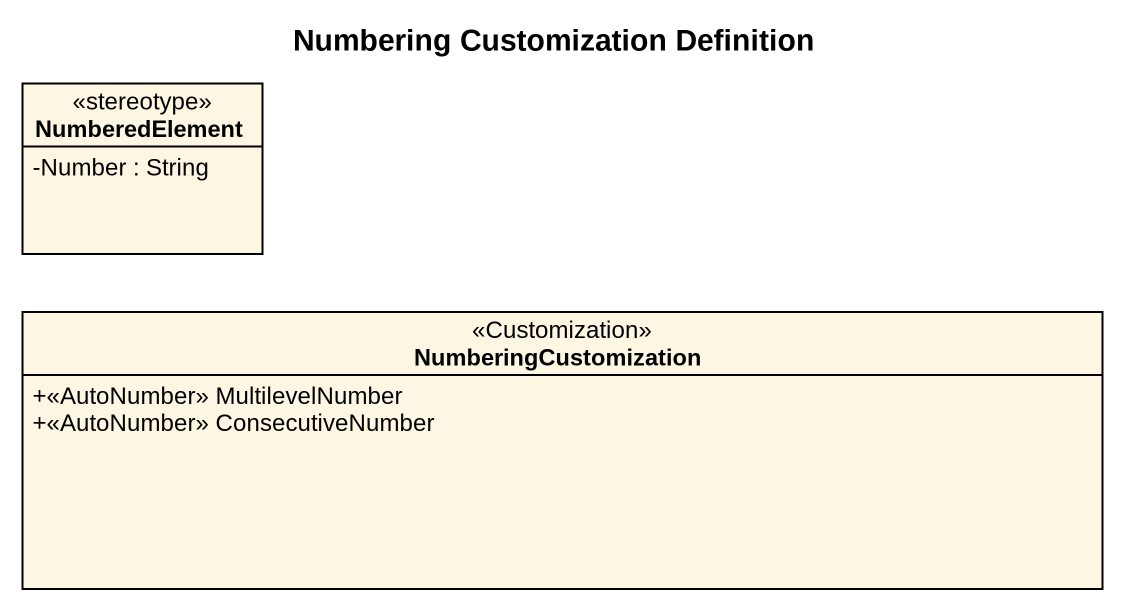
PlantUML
@startuml
title Numbering Customization Definition
hide circle
hide empty members
skinparam classAttributeIconSize 0
class NumberedElement <<stereotype>> {
  -Number : String
}
class NumberingCustomization <<Customization>> {
  +<<AutoNumber>> MultilevelNumber
  +<<AutoNumber>> ConsecutiveNumber
}
@enduml
